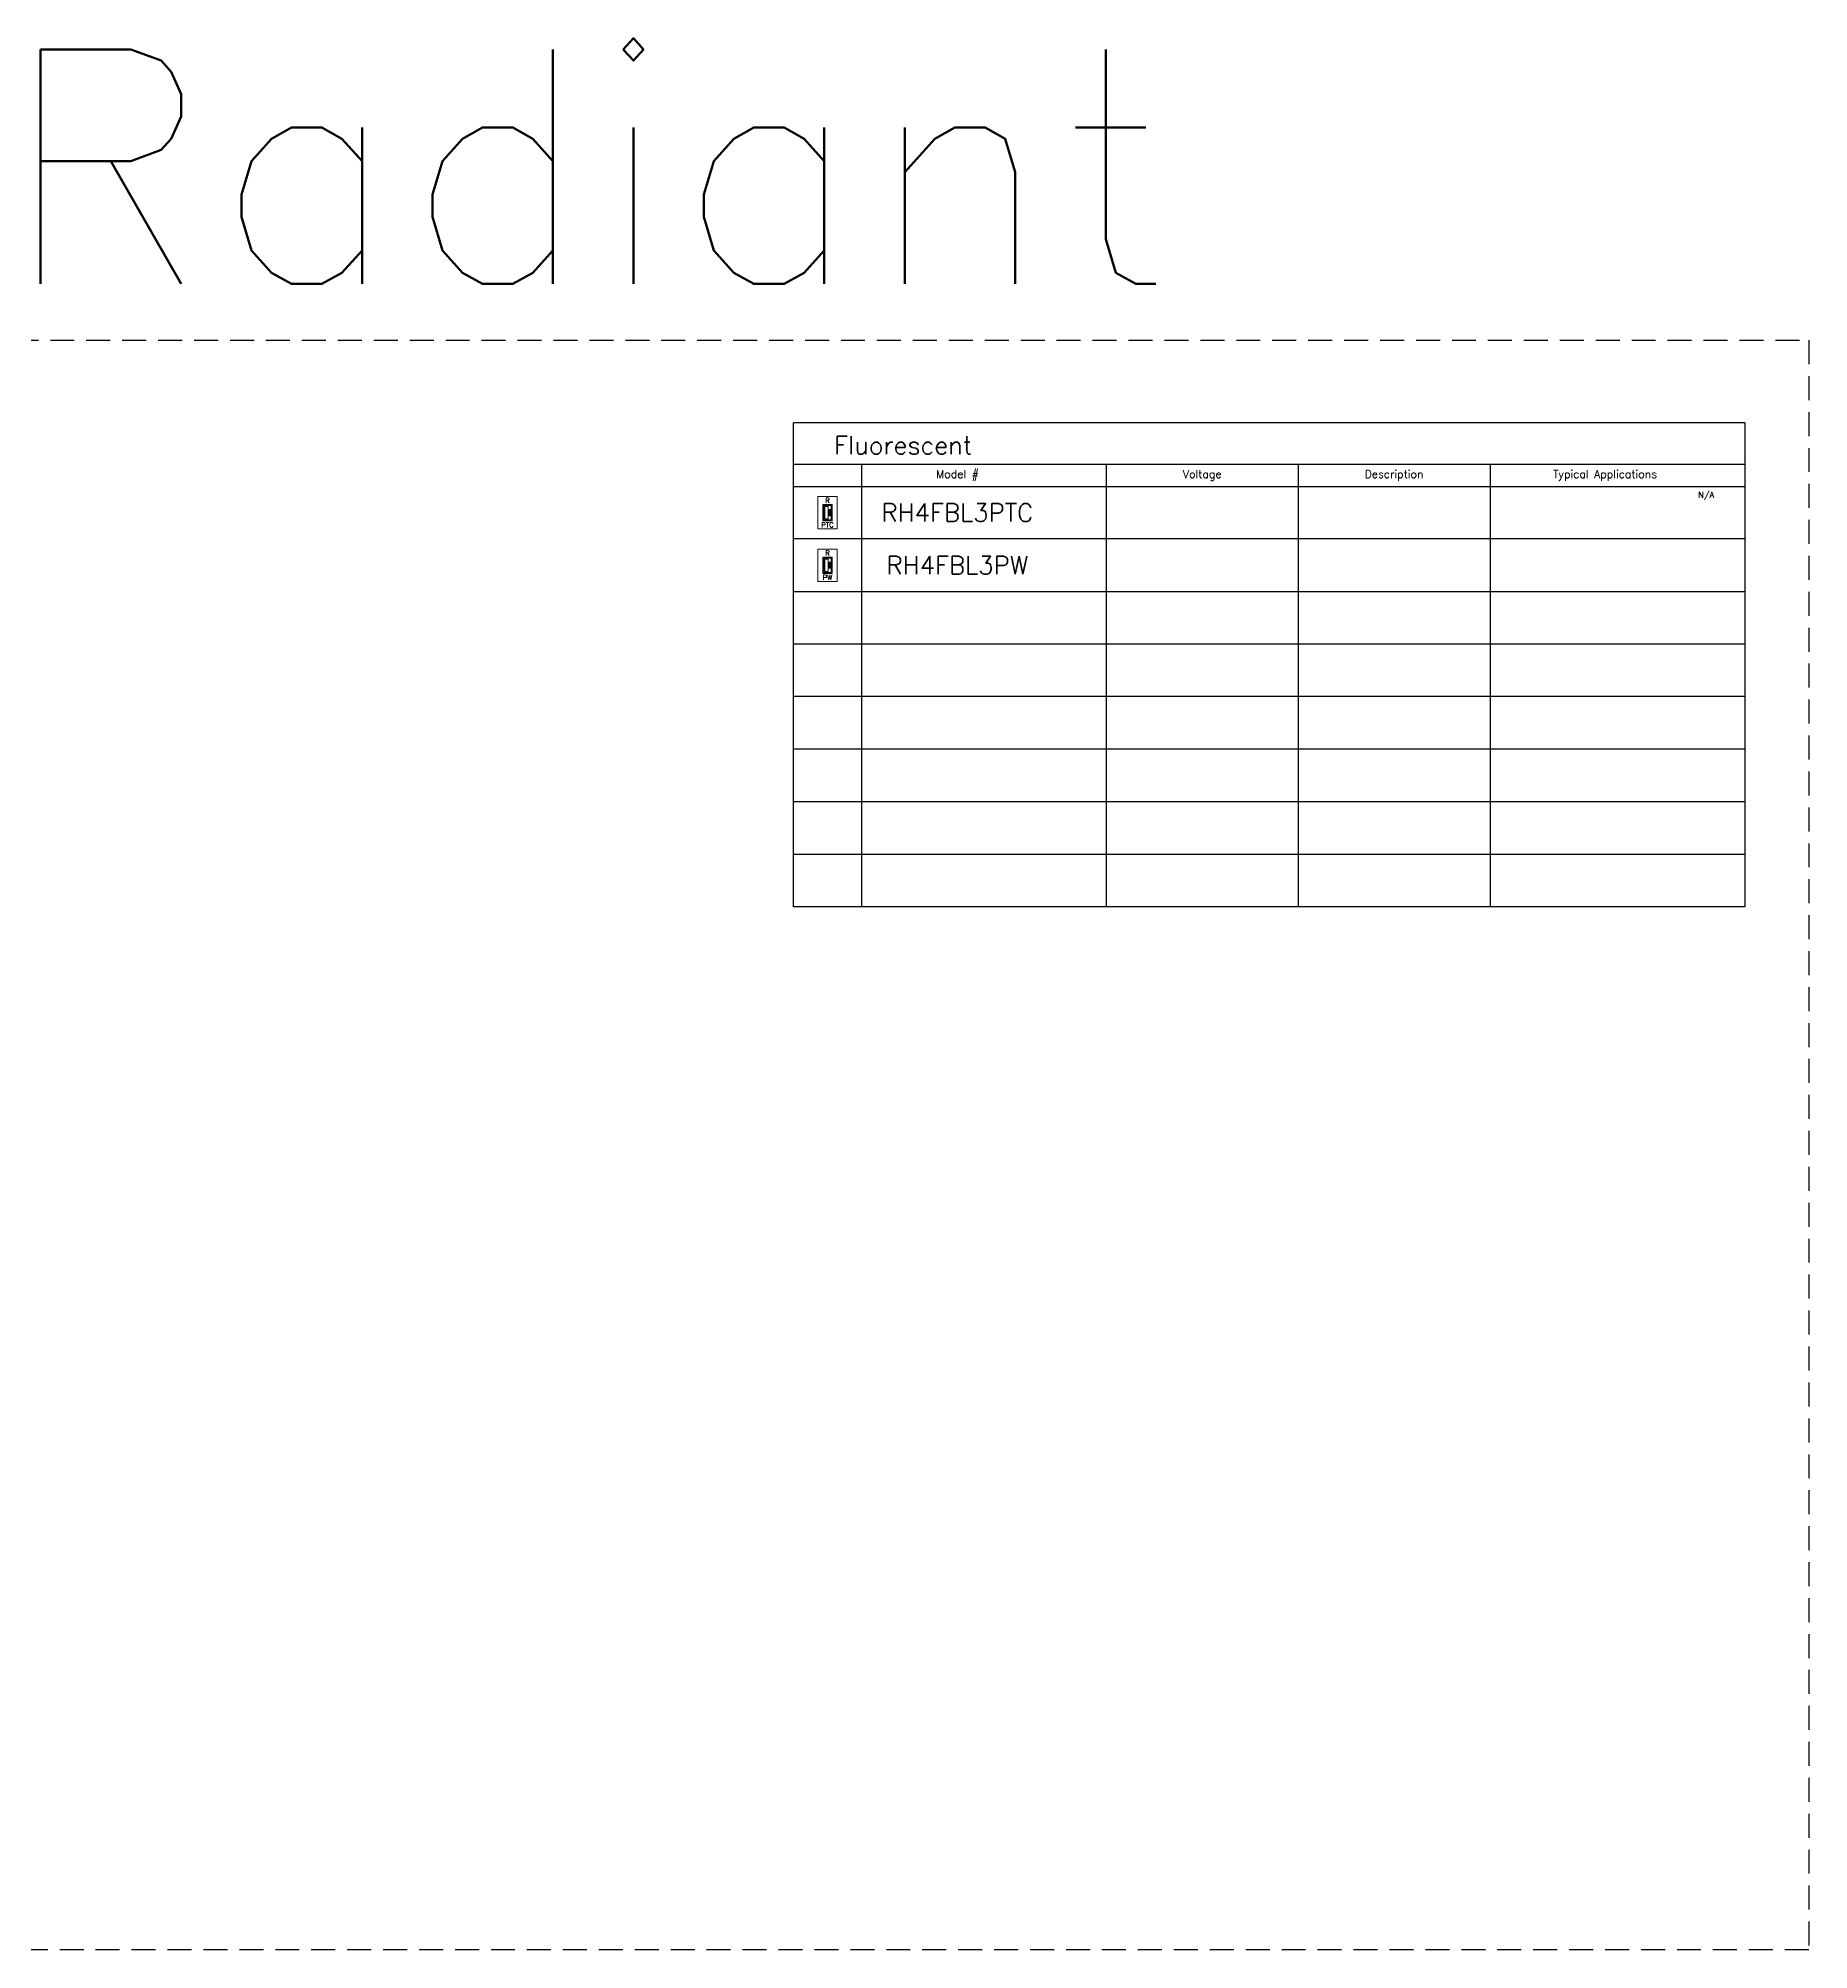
# Model space of a CAD drawing. Header units: inches. Extents: x -13775 to 9910, y -4933 to 5507.
# Drawn here: x -10602 to -8829, y -2753 to -838 of the extents above; entities that cross this region are included whole.
import ezdxf
from ezdxf.enums import TextEntityAlignment as Align

# ---------------------------------------------------------------- set-up
doc = ezdxf.new("R2010")
doc.units = ezdxf.units.IN
doc.header["$LTSCALE"] = 48
doc.header["$MEASUREMENT"] = 0
doc.linetypes.add('DASHED', pattern=[0.75, 0.5, -0.25])
doc.layers.add('Boxes', color=7, linetype='Continuous')
doc.layers.add('Text', color=7, linetype='Continuous')
doc.layers.add('WATTSTOPPER', color=160, linetype='Continuous', lineweight=0)
doc.styles.add('ROMANC', font='COMPLEX.SHX')
doc.styles.add('ROMANS', font='ROMANS')

# ---------------------------------------------------------------- blocks, each defined once
blk = doc.blocks.new('*U523')
blk.add_wipeout([(-9.6, 0), (9.6, 0), (9.6, 32.3), (-9.6, 32.3)])
blk.add_wipeout([(-9.6, 0), (9.6, 0), (9.6, 32.3), (-9.6, 32.3)])
at = {"lineweight": 0}
for points in [[(-9.6, 0), (9.6, 0), (9.6, 32.3), (-9.6, 32.3)], [(-4.6, 8), (4.6, 8), (4.6, 24.3), (-4.6, 24.3)], [(-3.6, 9), (3.6, 9), (3.6, 23.3), (-3.6, 23.3)], [(-2.6, 10), (0.6, 10), (0.6, 22.3), (-2.6, 22.3)], [(2.6, 13.1), (1.6, 13.1), (1.6, 19.3), (2.6, 19.3)]]:
    blk.add_lwpolyline(points, close=True, dxfattribs=at)
at = {"style": 'ROMANC'}
for s, p in [('R', (0, 28.4)), ('PTC', (0, 3.9))]:
    blk.add_text(s, height=5, dxfattribs=at).set_placement(p, align=Align.MIDDLE_CENTER)
blk = doc.blocks.new('*U524')
blk.add_wipeout([(-9.6, 0), (9.6, 0), (9.6, 32.3), (-9.6, 32.3)])
blk.add_wipeout([(-9.6, 0), (9.6, 0), (9.6, 32.3), (-9.6, 32.3)])
at = {"lineweight": 0}
for points in [[(-9.6, 0), (9.6, 0), (9.6, 32.3), (-9.6, 32.3)], [(-4.6, 8), (4.6, 8), (4.6, 24.3), (-4.6, 24.3)], [(-3.6, 9), (3.6, 9), (3.6, 23.3), (-3.6, 23.3)], [(-2.6, 10), (0.6, 10), (0.6, 22.3), (-2.6, 22.3)], [(2.6, 13.1), (1.6, 13.1), (1.6, 19.3), (2.6, 19.3)]]:
    blk.add_lwpolyline(points, close=True, dxfattribs=at)
at = {"style": 'ROMANC'}
for s, p in [('R', (0, 28.4)), ('PW', (0, 3.9))]:
    blk.add_text(s, height=5, dxfattribs=at).set_placement(p, align=Align.MIDDLE_CENTER)

msp = doc.modelspace()

# ---------------------------------------------------------------- linework, layer by layer
at = {"layer": 'Boxes', "color": 2}
for p, q in [((-9777.5, -1265), (-9777.5, -1708.2)), ((-9532.3, -1265), (-9532.3, -1708.2)), ((-9340.1, -1265), (-9340.1, -1708.2)), ((-9147.9, -1265), (-9147.9, -1708.2))]:
    msp.add_line(p, q, dxfattribs=at)
for points in [[(-8892.8, -1223.2), (-8892.8, -1708.2), (-9845.5, -1708.2), (-9845.5, -1223.2)], [(-8892.8, -1223.2), (-9845.5, -1223.2)], [(-8892.8, -1265), (-9845.5, -1265)], [(-9845.5, -1286.9), (-8892.8, -1286.9)], [(-8892.8, -1339.6), (-9845.5, -1339.6)], [(-9845.5, -1392.2), (-8892.8, -1392.2)], [(-8892.8, -1444.9), (-9845.5, -1444.9)], [(-8892.8, -1497.5), (-9845.5, -1497.5)], [(-8892.8, -1550.2), (-9845.5, -1550.2)], [(-8892.8, -1602.9), (-9845.5, -1602.9)], [(-8892.8, -1655.5), (-9845.5, -1655.5)]]:
    msp.add_lwpolyline(points, dxfattribs=at)

# ---------------------------------------------------------------- texts
at = {"layer": 'Text', "color": 3, "insert": (-10051.3, -966.7), "char_height": 234.9, "attachment_point": 5, "style": 'ROMANS'}
msp.add_mtext('Radiant', dxfattribs=at)
at = {"layer": 'Text', "color": 2, "style": 'ROMANS'}
for s, insert, char_height, attachment_point in [('Fluorescent', (-9804.8, -1245.8), 18, 4), ('Model #', (-9681.4, -1275.9), 8, 5), ('Voltage', (-9436.2, -1275.9), 8, 5), ('Description', (-9244, -1275.9), 8, 5), ('Typical Applications', (-9032.7, -1275.9), 8, 5), ('N/A', (-8923.4, -1292.5), 6, 3), ('RH4FBL3PTC', (-9681.4, -1313.2), 18, 5), ('RH4FBL3PW', (-9681.4, -1365.9), 18, 5)]:
    msp.add_mtext(s, dxfattribs=dict(at, insert=insert, char_height=char_height, attachment_point=attachment_point))

# ---------------------------------------------------------------- next in the draw order: block references
at = {"layer": 'WATTSTOPPER'}
for name, p in [('*U523', (-9811.5, -1329.4)), ('*U524', (-9811.5, -1382.1))]:
    msp.add_blockref(name, p, dxfattribs=at)

# ---------------------------------------------------------------- next in the draw order: linework, layer by layer
at = {"layer": 'Boxes', "color": 1, "linetype": 'DASHED'}
msp.add_lwpolyline([(-11274, -1140.5), (-8828.6, -1140.5), (-8828.6, -2752.8), (-11274, -2752.8)], close=True, dxfattribs=at)

doc.saveas('drawing.dxf')
